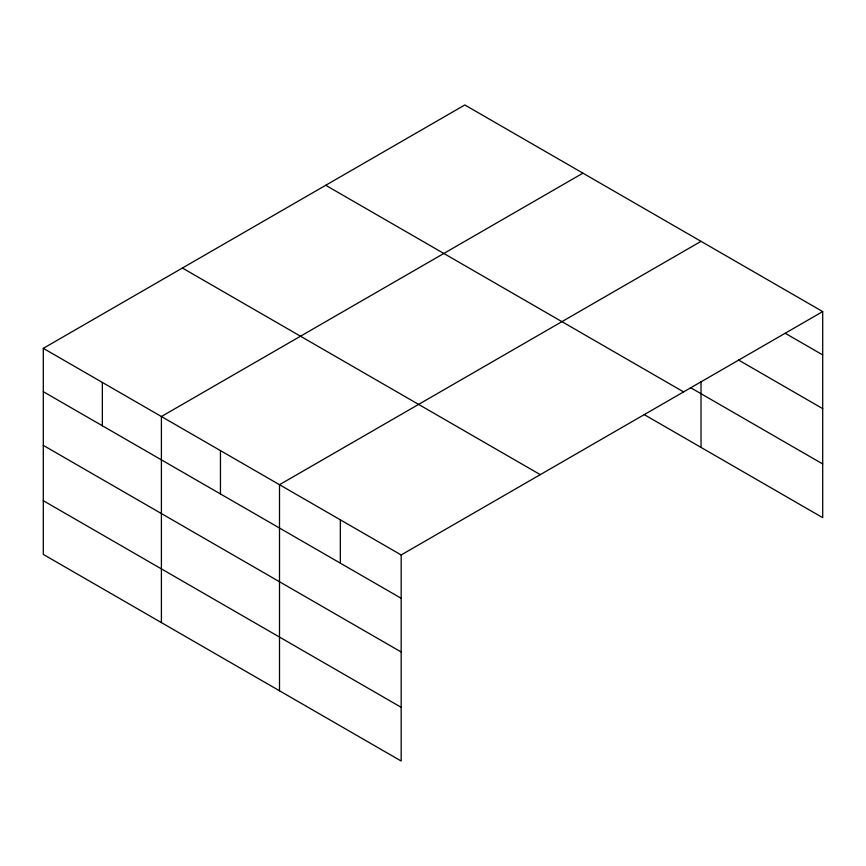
<?xml version="1.0" encoding="UTF-8"?>
<svg xmlns="http://www.w3.org/2000/svg" width="866" height="866" viewBox="0 0 866 866"><rect width="100%" height="100%" fill="white"/><g stroke="black" fill="none" stroke-linecap="round" stroke-linejoin="round"><path stroke-width="1.3" d="M822.7 311.587L464.825 104.97L43.3 348.338L43.3 554.413L401.175 761.03L401.175 554.954L822.7 311.587L822.7 517.662L644.293 414.652M582.926 173.157L161.401 416.524L161.401 622.589M701.027 241.343L279.501 484.711L279.501 690.776M785.256 333.302L822.7 354.919M738.46 359.985L822.7 408.622M690.603 387.687L822.7 463.96M325.724 185.281L683.599 391.897M182.401 268.027L540.276 474.644M43.3 348.338L401.175 554.954M43.3 391.67L401.175 598.287M43.3 445.373L401.175 651.99M43.3 500.7L401.175 707.316M701.027 381.56L701.027 447.408M340.338 519.827L340.338 563.16M220.451 450.612L220.451 493.945M102.35 382.426L102.35 425.758"/></g></svg>
